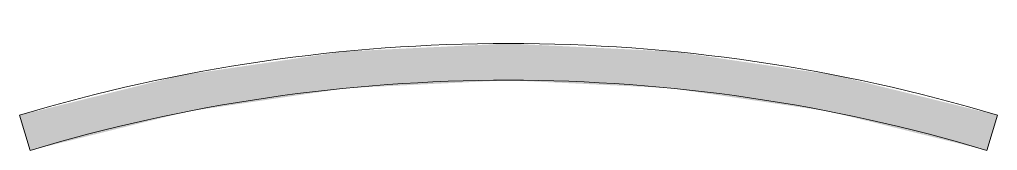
# Model space of a CAD drawing. Header units: metres. Extents: x -20 to 20, y 0.1 to 5.5.
import ezdxf

# ---------------------------------------------------------------- set-up
doc = ezdxf.new("R2010")
doc.units = ezdxf.units.M
doc.layers.add('A-DETL-GENF', color=92, linetype='Continuous', lineweight=18)

# ---------------------------------------------------------------- blocks, each defined once
blk = doc.blocks.new('43 RVS vloerstrip - RVS vloerstrip-1554104-00_0 Basismaterialen')
at = {"layer": 'A-DETL-GENF', "lineweight": 13}
blk.add_hatch(color=256, dxfattribs=at).paths.add_polyline_path([(-19.569, 0.131), (-13.119, 1.723), (-6.606, 2.679), (0, 2.998), (6.606, 2.679), (13.119, 1.723), (19.569, 0.131), (20, 1.567), (13.407, 3.195), (6.751, 4.172), (0, 4.498), (-6.751, 4.172), (-13.407, 3.195), (-20, 1.567)])
for p, q in [((-20, 1.567), (-19.569, 0.131)), ((19.569, 0.131), (20, 1.567))]:
    blk.add_line(p, q, dxfattribs=at)
for radius in [69.667, 68.167]:
    blk.add_arc((0, -65.167), radius, 73.3167, 106.6833, dxfattribs=at)

msp = doc.modelspace()

# ---------------------------------------------------------------- block references
msp.add_blockref('43 RVS vloerstrip - RVS vloerstrip-1554104-00_0 Basismaterialen', (0, 0))

doc.saveas('drawing.dxf')
